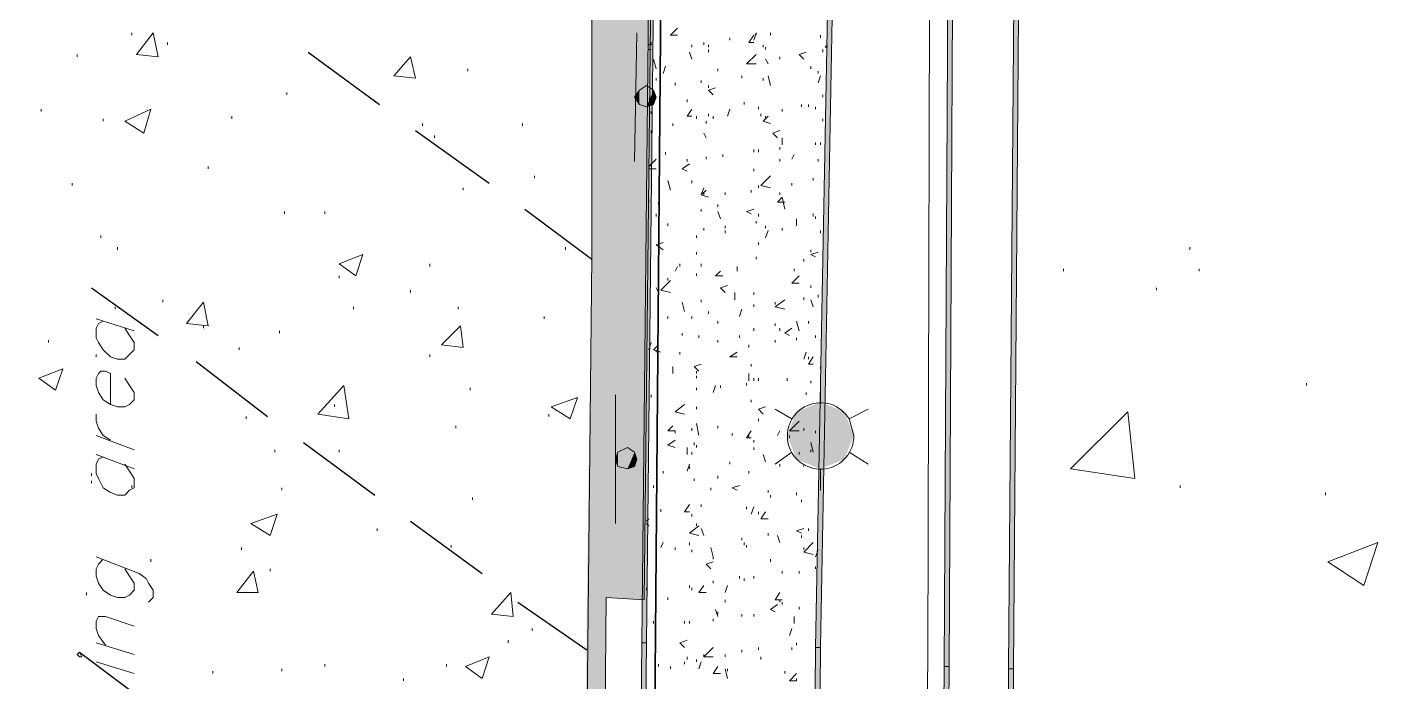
# Model space of a CAD drawing. Header units: inches. Extents: x 10 to 486, y 7 to 426.
# Drawn here: x 360.08 to 397.88, y 143.92 to 162.25 of the extents above; entities that cross this region are included whole.
import ezdxf

# ---------------------------------------------------------------- set-up
doc = ezdxf.new("R2010")
doc.units = ezdxf.units.IN
doc.header["$LTSCALE"] = 3
doc.header["$MEASUREMENT"] = 0
doc.layers.add('PDF_Geometry', color=7, linetype='Continuous', true_color=0x999999)
doc.layers.add('PDF_Solid Fills', color=7, linetype='Continuous')

msp = doc.modelspace()

# ---------------------------------------------------------------- hatches: boundary and pattern name
at = {"layer": 'PDF_Solid Fills', "true_color": 0x767676, "transparency": 33554559}
for points in [[(385.81, 144.35), (385.877, 144.35), (386.01, 170.217), (385.877, 170.217), (385.743, 144.35)], [(385.61, 120.017), (385.677, 120.017), (385.877, 144.35), (385.743, 144.35), (385.543, 120.017)]]:
    msp.add_hatch(color=8, dxfattribs=at).paths.add_polyline_path(points)

# ---------------------------------------------------------------- linework, layer by layer
at = {"layer": 'PDF_Geometry', "color": 7, "lineweight": 35}
msp.add_lwpolyline([(152.877, 30.217), (376.677, 27.083), (379.477, 363.817), (346.277, 380.083), (56.61, 152.817)], close=True, dxfattribs=at)
at = {"layer": 'PDF_Geometry', "color": 8, "lineweight": 13, "true_color": 0x767676}
for points in [[(382.143, 67.217), (383.143, 68.217), (383.877, 69.35), (384.543, 71.017), (384.61, 95.283), (384.943, 119.95), (385.277, 144.55), (385.343, 170.083), (385.41, 173.683), (385.343, 174.55), (385.077, 175.417), (384.677, 176.15), (384.077, 176.817), (383.41, 177.35), (382.61, 177.75)], [(362.01, 154.083), (363.077, 153.75)], [(362.21, 154.017), (362.077, 153.95), (362.01, 153.817), (362.01, 153.55), (362.077, 153.417), (362.21, 153.217), (362.41, 153.017), (362.61, 152.95), (362.81, 152.95), (362.943, 153.083), (363.077, 153.217), (363.077, 153.417), (362.943, 153.617), (362.81, 153.817)], [(362.41, 151.683), (362.41, 152.55), (362.277, 152.617), (362.143, 152.617), (362.077, 152.55), (362.01, 152.417), (362.01, 152.217), (362.077, 152.017), (362.21, 151.817), (362.41, 151.683), (362.61, 151.617), (362.81, 151.617), (362.943, 151.683), (363.077, 151.817), (363.077, 152.017), (362.943, 152.217), (362.81, 152.417)], [(362.41, 150.683), (362.21, 150.817), (362.077, 151.017), (362.01, 151.217), (362.01, 151.417)], [(363.077, 150.417), (362.01, 150.817)], [(362.01, 150.283), (363.077, 149.883)], [(362.21, 150.217), (362.077, 150.15), (362.01, 150.017), (362.01, 149.75), (362.077, 149.617), (362.21, 149.35), (362.41, 149.217), (362.61, 149.15), (362.81, 149.15), (362.943, 149.283), (363.077, 149.35), (363.077, 149.617), (362.943, 149.817), (362.81, 150.017)], [(362.01, 147.417), (363.21, 146.95), (363.41, 146.817), (363.477, 146.683), (363.61, 146.483), (363.61, 146.283), (363.477, 146.15)], [(362.21, 147.35), (362.077, 147.217), (362.01, 147.083), (362.01, 146.883), (362.077, 146.683), (362.21, 146.483), (362.41, 146.35), (362.61, 146.283), (362.81, 146.283), (362.943, 146.35), (363.077, 146.483), (363.077, 146.683), (362.943, 146.883), (362.81, 147.083)], [(362.277, 144.95), (362.077, 145.217), (362.01, 145.417), (362.01, 145.617), (362.077, 145.75), (362.277, 145.75), (363.077, 145.483)], [(363.077, 144.683), (362.01, 145.017)], [(362.01, 144.483), (363.077, 144.15)]]:
    msp.add_lwpolyline(points, dxfattribs=at)
at = {"layer": 'PDF_Geometry', "color": 8, "lineweight": 5, "true_color": 0x767676}
for points in [[(385.81, 144.35), (385.877, 144.35), (386.01, 170.217), (385.877, 170.217), (385.743, 144.35)], [(387.543, 144.283), (387.677, 144.283), (387.877, 169.95), (387.743, 169.95)], [(385.61, 120.017), (385.677, 120.017), (385.877, 144.35), (385.743, 144.35), (385.543, 120.017)], [(387.343, 119.883), (387.477, 119.883), (387.677, 144.283), (387.543, 144.283)]]:
    msp.add_lwpolyline(points, close=True, dxfattribs=at)
at = {"layer": 'PDF_Geometry', "color": 9, "lineweight": 13, "true_color": 0xbbbbbb}
for points in [[(377.61, 170.083), (377.343, 146.217), (376.277, 146.283), (376.077, 123.15)], [(375.543, 123.217), (375.877, 155.817), (375.877, 166.217)]]:
    msp.add_lwpolyline(points, dxfattribs=at)
at = {"layer": 'PDF_Geometry', "lineweight": 5}
for points in [[(377.277, 145.017), (377.41, 145.017), (377.677, 170.083), (377.543, 170.083)], [(382.143, 144.883), (382.277, 144.883), (382.743, 170.083), (382.61, 170.083)], [(377.01, 120.083), (377.143, 120.083), (377.41, 145.017), (377.277, 145.017)], [(381.943, 120.083), (382.077, 120.083), (382.277, 144.883), (382.143, 144.883)]]:
    msp.add_lwpolyline(points, close=True, dxfattribs=at)
at = {"layer": 'PDF_Geometry', "lineweight": 13}
for points in [[(378.277, 162.017), (378.077, 162.017), (378.277, 162.217)], [(363.01, 162.083), (363.01, 162.017)], [(364.01, 161.817), (364.01, 161.75)], [(377.077, 158.483), (377.143, 162.083)], [(377.477, 161.75), (377.543, 161.75), (377.543, 161.817)], [(379.01, 161.817), (379.01, 161.75)], [(379.743, 161.95), (379.743, 161.883)], [(380.41, 161.817), (380.277, 161.817), (380.41, 162.017)], [(380.41, 161.883), (380.477, 162.083), (380.477, 162.017)], [(380.877, 162.083), (380.877, 162.017)], [(382.277, 162.017), (382.277, 161.95)], [(361.477, 161.483), (361.477, 161.417)], [(377.477, 161.617), (377.543, 161.617)], [(378.677, 161.35), (378.61, 161.55)], [(378.677, 161.75), (378.677, 161.683)], [(379.143, 161.75), (379.143, 161.683)], [(379.143, 161.617), (379.143, 161.55)], [(380.477, 161.217), (380.21, 161.217), (380.477, 161.483)], [(380.677, 161.75), (380.677, 161.683)], [(380.743, 161.683), (380.743, 161.617)], [(381.143, 161.417), (381.143, 161.35)], [(381.81, 161.35), (381.677, 161.483), (381.877, 161.55)], [(382.343, 161.617), (382.343, 161.55)], [(382.477, 161.683), (382.41, 161.683), (382.477, 161.75)], [(372.41, 161.083), (372.41, 161.017)], [(377.677, 161.083), (377.61, 161.35), (377.61, 161.283)], [(377.877, 160.95), (377.943, 161.15)], [(379.41, 161.083), (379.41, 161.017)], [(380.81, 161.217), (380.743, 161.35)], [(382.01, 161.15), (382.01, 161.083)], [(377.677, 160.817), (377.677, 160.75)], [(378.21, 160.683), (378.21, 160.617)], [(378.943, 160.75), (378.943, 160.683)], [(380.077, 160.883), (380.077, 160.817)], [(380.677, 160.817), (380.677, 160.75)], [(380.877, 160.617), (380.81, 160.883)], [(382.21, 161.017), (382.21, 160.95)], [(382.21, 160.683), (382.277, 160.883)], [(367.343, 160.417), (367.343, 160.35)], [(377.61, 160.35), (377.61, 160.283)], [(379.143, 160.617), (379.143, 160.55)], [(379.277, 160.35), (379.143, 160.483), (379.343, 160.55)], [(382.343, 160.35), (382.343, 160.283)], [(360.477, 159.95), (360.477, 159.883)], [(378.543, 160.217), (378.543, 160.15)], [(378.677, 159.75), (378.543, 159.75), (378.677, 159.95)], [(379.677, 159.75), (379.743, 159.95)], [(380.143, 160.15), (380.143, 160.083)], [(380.543, 160.017), (380.543, 159.95)], [(381.21, 159.95), (381.21, 159.883)], [(381.743, 160.083), (381.743, 160.017)], [(381.943, 160.083), (381.943, 160.017)], [(382.143, 160.017), (382.143, 159.95)], [(362.21, 159.683), (362.21, 159.617)], [(365.81, 159.75), (365.81, 159.683)], [(371.143, 159.55), (371.143, 159.483)], [(373.943, 159.55), (373.943, 159.483)], [(377.543, 159.883), (377.543, 159.817)], [(378.143, 159.55), (378.143, 159.483)], [(378.81, 159.75), (378.81, 159.683)], [(379.077, 159.617), (379.077, 159.55)], [(379.143, 159.817), (379.143, 159.75)], [(379.277, 159.75), (379.277, 159.683)], [(380.61, 159.817), (380.61, 159.75)], [(380.877, 159.55), (380.677, 159.617), (380.81, 159.75)], [(380.743, 159.75), (380.743, 159.683)], [(382.343, 159.683), (382.343, 159.617)], [(371.477, 159.217), (371.477, 159.15)], [(377.543, 159.35), (377.543, 159.283)], [(379.077, 159.15), (379.01, 159.283)], [(381.077, 159.15), (380.943, 159.283), (381.143, 159.35)], [(381.21, 158.95), (381.21, 159.15)], [(380.41, 158.817), (380.41, 158.75)], [(380.543, 158.817), (380.543, 158.75)], [(381.143, 158.883), (381.143, 158.817)], [(382.143, 159.017), (382.143, 158.95)], [(382.277, 159.017), (382.277, 158.95)], [(377.477, 158.35), (377.677, 158.55)], [(377.543, 158.417), (377.543, 158.35)], [(377.943, 158.75), (377.943, 158.683)], [(378.543, 158.217), (378.41, 158.283), (378.61, 158.417)], [(378.543, 158.55), (378.543, 158.483)], [(379.077, 158.617), (379.077, 158.55)], [(379.543, 158.683), (379.543, 158.617)], [(381.143, 158.55), (381.143, 158.483)], [(381.477, 158.55), (381.543, 158.683)], [(382.21, 158.55), (382.21, 158.483)], [(365.143, 158.35), (365.143, 158.283)], [(374.277, 158.083), (374.277, 158.017)], [(377.477, 158.283), (377.677, 158.283)], [(380.41, 158.283), (380.41, 158.217)], [(380.877, 157.75), (380.61, 157.817), (380.877, 158.083)], [(382.077, 158.017), (382.077, 157.95)], [(361.343, 157.883), (361.343, 157.817)], [(372.277, 157.75), (372.277, 157.683)], [(378.077, 157.683), (378.01, 157.95)], [(378.677, 157.95), (378.677, 157.883)], [(378.943, 157.55), (379.01, 157.75)], [(379.143, 157.483), (378.943, 157.55), (379.077, 157.683)], [(380.343, 157.683), (380.343, 157.617)], [(380.543, 157.817), (380.543, 157.75)], [(381.477, 157.883), (381.477, 157.817)], [(377.477, 157.417), (377.477, 157.35)], [(377.743, 157.35), (377.743, 157.283)], [(379.01, 157.617), (379.01, 157.55)], [(379.41, 157.283), (379.41, 157.217)], [(379.61, 157.617), (379.61, 157.55)], [(381.277, 157.35), (381.077, 157.35), (381.21, 157.483), (381.277, 157.15)], [(381.143, 157.617), (381.143, 157.55)], [(367.277, 157.083), (367.277, 157.017)], [(368.41, 157.083), (368.41, 157.017)], [(377.677, 157.017), (377.677, 156.95)], [(378.943, 157.15), (378.943, 157.083)], [(379.477, 156.883), (379.41, 157.083)], [(380.343, 157.017), (380.21, 157.083), (380.41, 157.15)], [(380.543, 157.017), (380.543, 156.95)], [(381.61, 156.683), (381.61, 156.883)], [(382.077, 157.017), (382.077, 156.95)], [(382.143, 156.95), (382.143, 156.883)], [(378.01, 156.75), (378.01, 156.683)], [(379.01, 156.617), (379.01, 156.55)], [(379.61, 156.683), (379.61, 156.617)], [(379.61, 156.55), (379.61, 156.483)], [(380.477, 156.817), (380.477, 156.75)], [(380.743, 156.683), (380.743, 156.617)], [(380.743, 156.35), (380.81, 156.55)], [(381.21, 156.617), (381.21, 156.55)], [(382.277, 156.55), (382.277, 156.483)], [(362.143, 156.417), (362.143, 156.35)], [(377.877, 156.017), (377.677, 156.15), (377.877, 156.217)], [(378.81, 156.417), (378.81, 156.35)], [(380.543, 156.217), (380.543, 156.15)], [(362.61, 156.083), (362.61, 156.017)], [(375.143, 156.083), (375.143, 156.017)], [(378.81, 155.95), (378.81, 155.883)], [(380.477, 155.817), (380.477, 155.75)], [(381.81, 155.75), (381.81, 155.683)], [(382.01, 156.017), (382.01, 155.95)], [(382.143, 155.817), (382.01, 155.883), (382.21, 155.95)], [(392.61, 156.083), (392.61, 156.017)], [(371.343, 155.617), (371.343, 155.55)], [(378.21, 155.417), (378.277, 155.55)], [(378.343, 155.617), (378.343, 155.55)], [(378.943, 155.617), (378.943, 155.55)], [(379.543, 155.283), (379.343, 155.283), (379.477, 155.417)], [(379.943, 155.55), (379.943, 155.483), (379.943, 155.417)], [(381.543, 155.483), (381.543, 155.417)], [(389.077, 155.483), (389.077, 155.417)], [(392.877, 155.483), (392.877, 155.417)], [(368.81, 155.283), (368.81, 155.217)], [(378.077, 154.817), (377.81, 154.883), (378.077, 155.15)], [(378.01, 155.217), (378.01, 155.15)], [(378.81, 155.35), (378.81, 155.283)], [(379.61, 154.817), (379.477, 154.95), (379.677, 155.017)], [(381.677, 155.083), (381.477, 155.083), (381.677, 155.283)], [(382.01, 155.017), (382.01, 154.95)], [(363.877, 154.617), (363.877, 154.55)], [(370.81, 154.883), (370.81, 154.817)], [(377.743, 154.817), (377.677, 154.95)], [(378.943, 154.617), (378.943, 154.55)], [(379.877, 154.617), (379.877, 154.817)], [(380.41, 154.817), (380.41, 154.75)], [(381.277, 154.35), (381.01, 154.417), (381.277, 154.617)], [(381.81, 154.683), (381.81, 154.617)], [(382.077, 154.417), (382.01, 154.617)], [(382.21, 154.75), (382.21, 154.683)], [(391.677, 154.95), (391.677, 154.883)], [(362.543, 154.417), (362.543, 154.35)], [(369.21, 154.417), (369.21, 154.35)], [(372.143, 154.417), (372.143, 154.35)], [(378.477, 154.283), (378.41, 154.55)], [(379.143, 154.283), (379.143, 154.217)], [(380.01, 154.15), (380.077, 154.35)], [(380.41, 154.483), (380.41, 154.417)], [(381.01, 154.55), (381.01, 154.483)], [(365.01, 153.883), (365.01, 153.817)], [(374.543, 154.15), (374.543, 154.083)], [(377.743, 154.083), (377.743, 154.017)], [(378.01, 154.15), (378.01, 154.083)], [(378.677, 154.15), (378.677, 154.083)], [(379.41, 154.017), (379.41, 153.95)], [(381.01, 153.95), (381.01, 153.883)], [(381.677, 153.75), (381.61, 154.017)], [(381.943, 154.017), (381.943, 153.95)], [(360.677, 153.483), (360.677, 153.417)], [(367.143, 153.75), (367.143, 153.683)], [(378.41, 153.683), (378.41, 153.617)], [(378.877, 153.617), (378.877, 153.55)], [(379.41, 153.483), (379.41, 153.417)], [(380.01, 153.617), (380.01, 153.55)], [(380.41, 153.817), (380.41, 153.75)], [(381.01, 153.483), (381.01, 153.417)], [(381.143, 153.817), (381.143, 153.75)], [(381.41, 153.617), (381.277, 153.683), (381.477, 153.817)], [(381.61, 153.55), (381.61, 153.483)], [(382.143, 153.617), (382.143, 153.55)], [(366.01, 153.283), (366.01, 153.217)], [(377.477, 153.217), (377.543, 153.417)], [(377.81, 153.15), (377.61, 153.217), (377.743, 153.35)], [(377.677, 153.217), (377.677, 153.15)], [(378.343, 153.15), (378.343, 153.083)], [(379.943, 153.017), (379.743, 153.017), (379.943, 153.15)], [(380.277, 153.35), (380.277, 153.283)], [(381.81, 152.95), (381.877, 153.15)], [(362.01, 153.083), (362.01, 153.017)], [(371.343, 153.083), (371.343, 153.017)], [(378.143, 152.55), (378.143, 152.75)], [(378.877, 152.617), (378.743, 152.75), (378.943, 152.817)], [(380.343, 152.817), (380.343, 152.75)], [(382.077, 152.817), (381.943, 152.817), (382.077, 153.017)], [(381.943, 153.017), (381.943, 152.95)], [(382.277, 152.75), (382.277, 152.683)], [(378.81, 152.617), (378.81, 152.55)], [(378.81, 152.483), (378.81, 152.417)], [(380.277, 152.35), (380.277, 152.55)], [(380.41, 152.417), (380.41, 152.35)], [(380.543, 152.417), (380.543, 152.35)], [(381.343, 152.417), (381.343, 152.35)], [(382.01, 152.35), (382.01, 152.283)], [(372.477, 152.15), (372.477, 152.083)], [(378.81, 152.15), (378.81, 152.083)], [(379.277, 152.017), (379.343, 152.217)], [(379.477, 152.217), (379.477, 152.15)], [(380.21, 152.283), (380.21, 152.217)], [(381.877, 152.017), (381.877, 151.95)], [(382.277, 151.75), (382.277, 152.283)], [(395.877, 152.283), (395.877, 152.217)], [(368.677, 151.683), (368.677, 151.617)], [(376.543, 148.35), (376.543, 151.95)], [(377.543, 151.95), (377.543, 151.883)], [(378.477, 151.417), (378.21, 151.483), (378.477, 151.683)], [(378.81, 151.617), (378.81, 151.55)], [(380.343, 151.817), (380.343, 151.75)], [(380.677, 151.417), (380.543, 151.55), (380.743, 151.617)], [(366.21, 151.35), (366.21, 151.283)], [(374.677, 151.417), (374.677, 151.35)], [(380.543, 151.283), (380.543, 151.217)], [(381.477, 151.283), (381.01, 151.55)], [(381.677, 150.95), (381.41, 150.95), (381.677, 151.217)], [(372.077, 151.083), (372.077, 151.017)], [(378.21, 150.883), (378.21, 150.95), (378.01, 150.95), (378.143, 151.083)], [(378.677, 151.017), (378.677, 150.95)], [(378.877, 150.817), (378.81, 151.15)], [(379.41, 151.083), (379.41, 151.017)], [(379.81, 150.883), (379.81, 150.817)], [(380.343, 150.75), (380.21, 150.75), (380.343, 150.95)], [(381.077, 150.817), (381.143, 150.95)], [(381.81, 151.017), (381.81, 150.95)], [(382.143, 150.95), (382.143, 150.883)], [(378.21, 150.483), (378.01, 150.55), (378.21, 150.683)], [(378.543, 150.283), (378.543, 150.483)], [(378.743, 150.617), (378.743, 150.55)], [(378.81, 150.55), (378.81, 150.483)], [(380.277, 150.817), (380.277, 150.75)], [(380.41, 150.683), (380.41, 150.617)], [(380.41, 150.483), (380.41, 150.417)], [(381.41, 150.817), (381.41, 150.75)], [(382.077, 150.35), (382.01, 150.617)], [(367.01, 150.417), (367.01, 150.35)], [(368.81, 150.417), (368.81, 150.35)], [(378.677, 150.35), (378.677, 150.283)], [(379.743, 150.083), (379.743, 150.017)], [(380.743, 150.083), (380.677, 150.283)], [(381.477, 150.35), (381.01, 150.017)], [(381.677, 150.35), (381.677, 150.283)], [(382.01, 150.417), (382.01, 150.35)], [(383.077, 150.35), (383.61, 150.017)], [(361.877, 149.75), (361.877, 149.683)], [(377.877, 149.817), (377.877, 149.75)], [(378.543, 149.817), (378.61, 150.017)], [(378.61, 149.95), (378.61, 149.883)], [(380.277, 149.817), (380.277, 149.75)], [(381.143, 150.017), (381.143, 149.95)], [(381.81, 150.017), (381.81, 149.95)], [(382.277, 149.883), (382.277, 149.283)], [(361.877, 149.55), (361.877, 149.483)], [(363.01, 149.417), (363.01, 149.35)], [(367.21, 149.35), (367.21, 149.283)], [(378.743, 149.617), (378.743, 149.55)], [(379.21, 149.35), (379.21, 149.283)], [(379.41, 149.683), (379.41, 149.617)], [(379.943, 149.283), (379.81, 149.35), (380.01, 149.417)], [(392.343, 149.417), (392.343, 149.35)], [(372.543, 149.083), (372.543, 149.017)], [(380.81, 149.283), (380.81, 149.217)], [(380.877, 149.15), (380.877, 149.083)], [(381.61, 149.217), (381.61, 149.15)], [(381.743, 149.017), (381.743, 148.95)], [(396.41, 149.217), (396.41, 149.15)], [(377.81, 148.75), (377.81, 148.683)], [(378.61, 148.683), (378.477, 148.683), (378.61, 148.883)], [(378.677, 148.617), (378.677, 148.55)], [(378.943, 148.883), (378.943, 148.817)], [(380.21, 148.817), (380.21, 148.75)], [(380.343, 148.617), (380.41, 148.817)], [(380.543, 148.683), (380.543, 148.617)], [(380.81, 148.483), (380.61, 148.483), (380.743, 148.683)], [(369.877, 148.217), (369.877, 148.15)], [(377.41, 148.417), (377.477, 148.483)], [(377.41, 148.35), (377.477, 148.283)], [(378.877, 148.017), (378.61, 148.083), (378.877, 148.283)], [(378.81, 148.35), (378.81, 148.283)], [(379.01, 148.017), (378.943, 148.217)], [(381.743, 148.083), (381.61, 148.15), (381.81, 148.217)], [(381.943, 148.217), (381.943, 148.15)], [(377.81, 147.683), (377.877, 147.817)], [(378.61, 147.817), (378.61, 147.75)], [(380.077, 147.95), (380.077, 147.883)], [(380.143, 147.817), (380.143, 147.75)], [(380.81, 148.083), (380.81, 148.017)], [(381.143, 147.817), (381.077, 148.017)], [(381.743, 148.017), (381.743, 147.95)], [(382.077, 147.483), (381.81, 147.55), (382.077, 147.817)], [(366.077, 147.683), (366.077, 147.617)], [(371.943, 147.75), (371.943, 147.683)], [(377.677, 147.483), (377.677, 147.417)], [(378.21, 147.683), (378.21, 147.617)], [(378.677, 147.617), (378.677, 147.55)], [(379.277, 147.35), (379.277, 147.417), (379.21, 147.683)], [(380.21, 147.75), (380.21, 147.683)], [(381.81, 147.683), (381.81, 147.617)], [(382.143, 147.417), (382.21, 147.617)], [(363.543, 147.35), (363.543, 147.283)], [(366.877, 147.083), (366.877, 147.017)], [(379.21, 147.083), (379.077, 147.217), (379.277, 147.283)], [(380.877, 147.35), (380.877, 147.283)], [(382.143, 147.15), (382.143, 147.083)], [(379.277, 146.75), (379.277, 146.683)], [(380.01, 146.883), (380.01, 146.817)], [(380.143, 146.817), (380.143, 146.75)], [(380.41, 146.883), (380.41, 146.817)], [(381.21, 147.017), (381.21, 146.95)], [(381.677, 147.017), (381.677, 146.95)], [(361.743, 146.417), (361.743, 146.35)], [(377.41, 146.55), (377.41, 146.483)], [(378.61, 146.617), (378.61, 146.55)], [(378.677, 146.55), (378.677, 146.483)], [(379.077, 146.417), (378.877, 146.417), (379.01, 146.617)], [(379.61, 146.417), (379.677, 146.617)], [(381.21, 146.217), (381.01, 146.217), (381.143, 146.417)], [(378.01, 146.283), (378.01, 146.217)], [(379.41, 145.75), (379.343, 145.95)], [(379.61, 146.217), (379.61, 146.15)], [(381.01, 145.883), (380.877, 145.95), (381.077, 146.083)], [(381.143, 146.217), (381.143, 146.15)], [(381.21, 146.15), (381.21, 146.083)], [(381.677, 146.017), (381.677, 145.95)], [(377.61, 145.617), (377.61, 145.55)], [(378.477, 145.617), (378.477, 145.55)], [(378.61, 145.617), (378.61, 145.55)], [(379.277, 145.683), (379.277, 145.617)], [(379.41, 145.883), (379.41, 145.817)], [(380.077, 145.817), (380.077, 145.75)], [(380.41, 145.817), (380.41, 145.75)], [(381.543, 145.55), (381.543, 145.75)], [(374.21, 145.417), (374.21, 145.35)], [(381.41, 145.217), (381.477, 145.417)], [(373.543, 145.083), (373.543, 145.017)], [(378.477, 144.883), (378.343, 145.017), (378.543, 145.083)], [(379.277, 144.617), (379.01, 144.617), (379.277, 144.883)], [(380.077, 144.817), (380.077, 144.75)], [(380.543, 144.883), (380.543, 144.817)], [(381.477, 144.883), (381.477, 144.817)], [(381.61, 145.017), (381.61, 144.95)], [(387.677, 144.817), (387.677, 144.75)], [(368.41, 144.417), (368.41, 144.35)], [(371.81, 144.417), (371.81, 144.35)], [(377.41, 144.75), (377.41, 144.683)], [(377.743, 144.417), (377.743, 144.35)], [(378.477, 144.483), (378.477, 144.417)], [(378.543, 144.617), (378.543, 144.55)], [(378.81, 144.55), (378.81, 144.483)], [(378.877, 144.283), (378.943, 144.483)], [(379.01, 144.683), (379.01, 144.617)], [(379.61, 144.683), (379.61, 144.617)], [(380.61, 144.617), (380.61, 144.55)], [(365.277, 144.217), (365.277, 144.15)], [(367.21, 144.283), (367.21, 144.217)], [(378.077, 144.35), (378.077, 144.283)], [(379.477, 144.15), (379.277, 144.15), (379.41, 144.35)], [(379.677, 144.017), (379.61, 144.283)], [(379.677, 144.283), (379.677, 144.217)], [(381.277, 144.217), (381.277, 144.15)], [(381.61, 144.017), (381.61, 143.95), (381.41, 143.95), (381.61, 144.15)], [(370.61, 144.017), (370.61, 143.95)]]:
    msp.add_lwpolyline(points, dxfattribs=at)
for points in [[(363.61, 162.083), (363.743, 161.417), (363.143, 161.483)], [(370.81, 161.417), (370.943, 160.817), (370.343, 160.883)], [(377.677, 160.283), (377.61, 160.483), (377.41, 160.617), (377.21, 160.483), (377.077, 160.283), (377.21, 160.083), (377.41, 160.017), (377.61, 160.083)], [(363.543, 159.95), (363.343, 159.283), (362.81, 159.617)], [(369.477, 155.883), (369.277, 155.283), (368.81, 155.617)], [(365.01, 154.55), (365.143, 153.883), (364.543, 153.95)], [(372.21, 153.883), (372.277, 153.283), (371.677, 153.35)], [(361.077, 152.683), (360.877, 152.083), (360.41, 152.417)], [(369.077, 151.283), (368.21, 151.417), (368.943, 152.217)], [(375.477, 151.883), (375.277, 151.283), (374.743, 151.617)], [(391.077, 149.617), (389.277, 149.883), (390.877, 151.483)], [(377.143, 150.15), (377.077, 150.35), (376.877, 150.483), (376.61, 150.35), (376.543, 150.15), (376.61, 149.95), (376.877, 149.883), (377.077, 149.95)], [(377.61, 149.35), (377.61, 149.417)], [(367.077, 148.617), (366.877, 148.017), (366.343, 148.35)], [(397.877, 147.817), (397.477, 146.617), (396.477, 147.283)], [(366.41, 147.017), (366.543, 146.417), (365.943, 146.417)], [(373.61, 146.417), (373.677, 145.75), (373.077, 145.817)], [(373.01, 144.617), (372.81, 144.017), (372.343, 144.35)]]:
    msp.add_lwpolyline(points, close=True, dxfattribs=at)
at = {"layer": 'PDF_Geometry', "color": 7, "lineweight": 25}
for points in [[(367.943, 161.55), (369.943, 160.083)], [(370.943, 159.35), (373.01, 157.883)], [(374.01, 157.15), (375.877, 155.75)], [(361.877, 154.95), (363.743, 153.617)], [(364.81, 152.883), (366.81, 151.35)], [(367.81, 150.617), (369.81, 149.15)], [(370.81, 148.417), (372.81, 146.95)], [(373.81, 146.15), (375.743, 144.817)], [(361.543, 144.75), (363.41, 143.35)]]:
    msp.add_lwpolyline(points, dxfattribs=at)
at = {"layer": 'PDF_Geometry', "lineweight": 13}
msp.add_lwpolyline([(383.61, 151.55), (383.077, 151.283), (383.21, 150.817, -7.540345), (383.077, 151.283)], format="xyb", dxfattribs=at)
at = {"layer": 'PDF_Geometry', "lineweight": 5}
msp.add_lwpolyline([(382.143, 144.883), (382.143, 144.883)], dxfattribs=at)
at = {"layer": 'PDF_Geometry', "color": 8, "lineweight": 13, "true_color": 0x767676}
msp.add_lwpolyline([(361.543, 144.617), (361.61, 144.617), (361.543, 144.75), (361.477, 144.683)], close=True, dxfattribs=at)
at = {"layer": 'PDF_Geometry', "color": 8, "lineweight": 5, "true_color": 0x767676}
for points in [[(385.877, 144.35), (385.877, 144.35)], [(387.677, 144.283), (387.677, 144.283)]]:
    msp.add_lwpolyline(points, dxfattribs=at)
at = {"layer": 'PDF_Solid Fills', "color": 253, "lineweight": 5, "true_color": 0x999999, "transparency": 33554559}
for points in [[(377.277, 145.017), (377.41, 145.017), (377.543, 170.083), (377.677, 170.083)], [(382.143, 144.883), (382.277, 144.883), (382.61, 170.083), (382.743, 170.083)], [(377.01, 120.083), (377.143, 120.083), (377.277, 145.017), (377.41, 145.017)], [(381.943, 120.083), (382.077, 120.083), (382.143, 144.883), (382.277, 144.883)]]:
    msp.add_solid(points, dxfattribs=at)
at = {"layer": 'PDF_Solid Fills', "color": 8, "lineweight": 5, "true_color": 0x767676, "transparency": 33554559}
for points in [[(387.543, 144.283), (387.677, 144.283), (387.743, 169.95), (387.877, 169.95)], [(387.343, 119.883), (387.477, 119.883), (387.543, 144.283), (387.677, 144.283)]]:
    msp.add_solid(points, dxfattribs=at)
at = {"layer": 'PDF_Solid Fills', "color": 253, "lineweight": 13, "true_color": 0x999999, "transparency": 33554559}
for points in [[(375.877, 166.217), (375.877, 155.817), (377.477, 155.817)], [(375.877, 166.217), (377.543, 166.217), (377.477, 155.817)], [(375.877, 155.817), (375.743, 146.283), (377.343, 146.283)], [(375.877, 155.817), (377.477, 155.817), (377.343, 146.283)], [(375.743, 146.283), (375.543, 123.217), (376.077, 123.217)], [(375.743, 146.283), (376.277, 146.283), (376.077, 123.217)], [(376.277, 146.283), (377.343, 146.283), (377.343, 146.217)]]:
    msp.add_solid(points, dxfattribs=at)
at = {"layer": 'PDF_Solid Fills', "color": 7, "lineweight": 13, "true_color": 0xfafafa, "transparency": 33554559}
for points in [[(377.077, 160.283), (377.21, 160.083), (377.21, 160.483)], [(377.21, 160.083), (377.41, 160.017), (377.41, 160.617)], [(377.21, 160.083), (377.21, 160.483), (377.41, 160.617)], [(377.41, 160.017), (377.41, 160.617), (377.61, 160.483)], [(377.41, 160.017), (377.61, 160.083), (377.61, 160.483)], [(377.61, 160.083), (377.61, 160.483), (377.677, 160.283)], [(382.277, 151.75), (381.61, 151.483), (382.943, 151.483)], [(381.61, 151.483), (381.343, 150.817), (383.21, 150.817)], [(381.61, 151.483), (382.943, 151.483), (383.21, 150.817)], [(376.61, 149.95), (376.877, 149.883), (376.877, 150.483)], [(376.61, 149.95), (376.61, 150.35), (376.877, 150.483)], [(376.877, 149.883), (376.877, 150.483), (377.077, 150.35)], [(381.343, 150.817), (381.61, 150.15), (382.943, 150.15)], [(381.343, 150.817), (383.21, 150.817), (382.943, 150.15)], [(376.543, 150.15), (376.61, 149.95), (376.61, 150.35)], [(376.877, 149.883), (377.077, 149.95), (377.077, 150.35)], [(377.077, 149.95), (377.077, 150.35), (377.143, 150.15)], [(381.61, 150.15), (382.943, 150.15), (382.277, 149.883)]]:
    msp.add_solid(points, dxfattribs=at)

doc.saveas('drawing.dxf')
